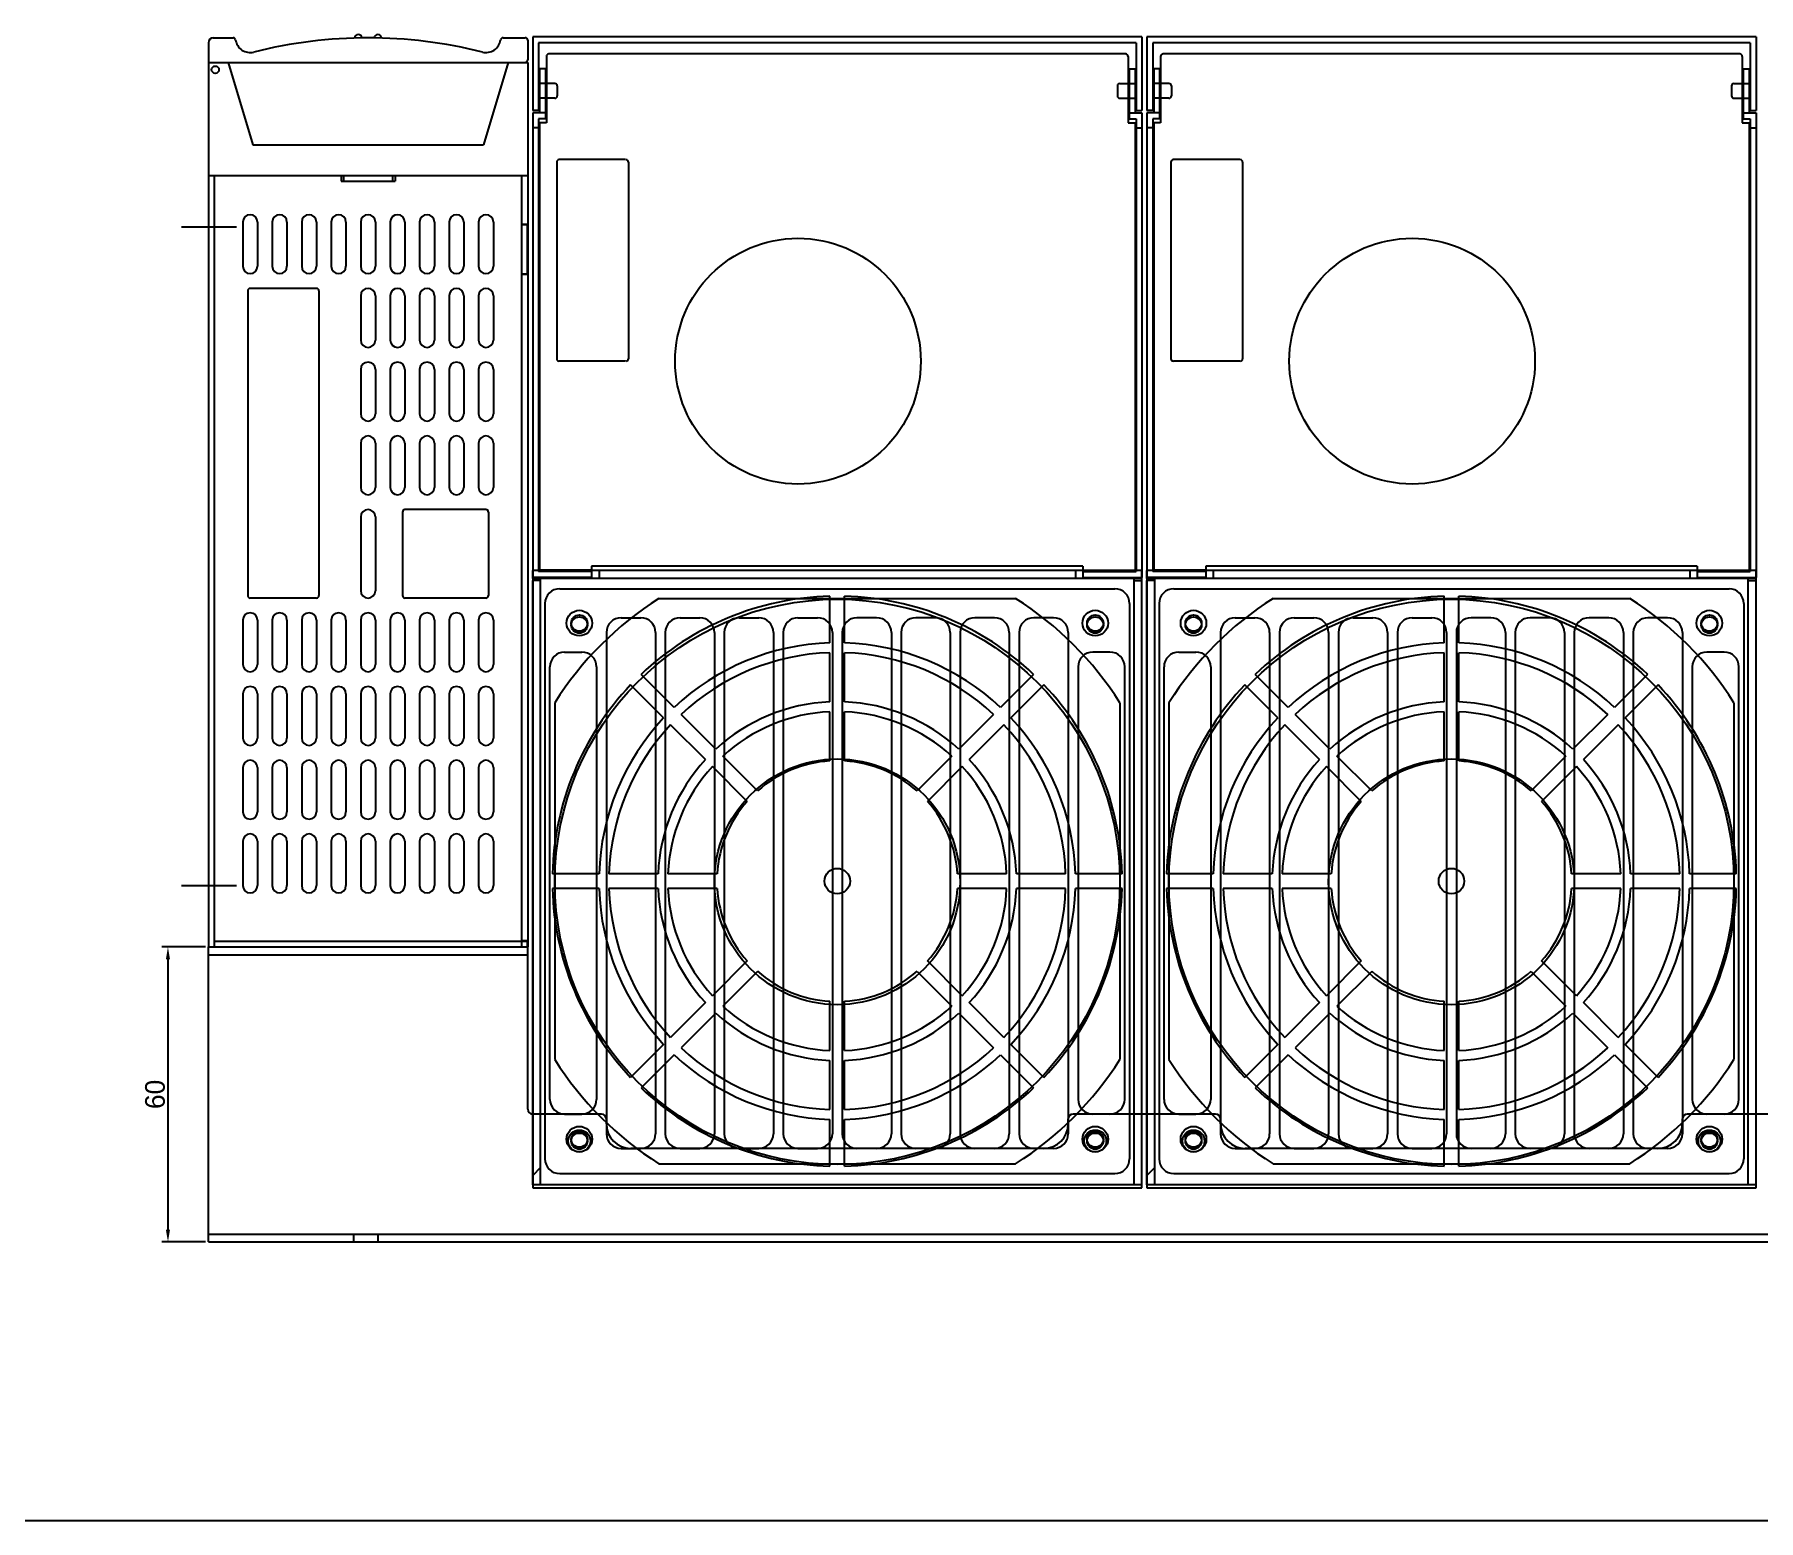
# Model space of a CAD drawing. Header units: millimetres. Extents: x 14468 to 16655, y -2998 to -1717.
# Drawn here: x 15514.1 to 15865, y -2998.2 to -2695.9 of the extents above; entities that cross this region are included whole.
import ezdxf

# ---------------------------------------------------------------- set-up
doc = ezdxf.new("R2010")
doc.units = ezdxf.units.MM
for name, color, linetype in [('CASE', 7, 'Continuous'), ('CASE BRACKET', 7, 'Continuous'), ('CASE COVER', 7, 'Continuous'), ('FAN', 7, 'Continuous'), ('PCB BASE', 7, 'Continuous'), ('PCB COVER', 7, 'Continuous'), ('방열판', 7, 'Continuous')]:
    doc.layers.add(name, color=color, linetype=linetype)
doc.dimstyles.get("Standard").update_dxf_attribs({"dimtxt": 4, "dimasz": 2, "dimexe": 0.4, "dimexo": 0.9, "dimgap": 0.9, "dimtad": 1, "dimdsep": 46, "dimtxsty": 'Standard', "dimcen": 0.09, "dimclrd": 6, "dimclre": 6, "dimclrt": 4, "dimadec": 0, "dimazin": 2, "dimtfac": 1, "dimtofl": 0, "dimtmove": 0, "dimatfit": 3, "dimfxl": 1, "dimtolj": 1, "dimtzin": 0, "dimarcsym": 0})

# ---------------------------------------------------------------- blocks, each defined once
blk = doc.blocks.new('*D884')
at = {"color": 6, "lineweight": -2, "transparency": 16777216}
for p, q in [((15548.85, -2881.55), (15539.99, -2881.55)), ((15541.24, -2884.05), (15541.24, -2939.05)), ((15548.85, -2941.55), (15539.99, -2941.55))]:
    blk.add_line(p, q, dxfattribs=at)
at = {"color": 6, "transparency": 16777216}
for points in [[(15540.82, -2884.05), (15541.66, -2884.05), (15541.24, -2881.55)], [(15540.82, -2939.05), (15541.66, -2939.05), (15541.24, -2941.55)]]:
    blk.add_solid(points, dxfattribs=at)
at = {"layer": 'Defpoints', "color": 0, "transparency": 16777216}
for p in [(15549.47, -2881.55), (15541.24, -2941.55), (15549.47, -2941.55)]:
    blk.add_point(p, dxfattribs=at)
at = {"color": 1, "transparency": 16777216, "insert": (15538.62, -2911.55), "char_height": 4, "attachment_point": 5, "rotation": 90}
blk.add_mtext('60', dxfattribs=at)

msp = doc.modelspace()

# ---------------------------------------------------------------- linework, layer by layer
msp.add_line((14467.967, -2998.249), (16655.074, -2998.249))
at = {"layer": 'CASE'}
for p, q in [((15618.273, -2700.354), (15618.273, -2713.854)), ((15736.173, -2699.854), (15618.773, -2699.854)), ((15736.673, -2700.354), (15736.673, -2713.854)), ((15743.273, -2700.354), (15743.273, -2713.854)), ((15861.173, -2699.854), (15743.773, -2699.854)), ((15861.673, -2700.354), (15861.673, -2713.854)), ((15618.073, -2702.854), (15616.873, -2702.854)), ((15616.873, -2702.854), (15616.873, -2711.854)), ((15618.073, -2702.854), (15618.073, -2713.054)), ((15736.873, -2702.854), (15738.073, -2702.854)), ((15736.873, -2702.854), (15736.873, -2713.054)), ((15738.073, -2702.854), (15738.073, -2711.854)), ((15743.073, -2702.854), (15741.873, -2702.854)), ((15741.873, -2702.854), (15741.873, -2711.854)), ((15743.073, -2702.854), (15743.073, -2713.054)), ((15861.873, -2702.854), (15863.073, -2702.854)), ((15861.873, -2702.854), (15861.873, -2713.054)), ((15863.073, -2702.854), (15863.073, -2711.854)), ((15615.473, -2711.854), (15615.473, -2806.354)), ((15616.873, -2711.854), (15615.473, -2711.854)), ((15618.073, -2711.854), (15616.873, -2711.854)), ((15736.873, -2711.854), (15738.073, -2711.854)), ((15738.073, -2711.854), (15739.473, -2711.854)), ((15739.473, -2711.854), (15739.473, -2806.354)), ((15740.473, -2711.854), (15740.473, -2806.354)), ((15741.873, -2711.854), (15740.473, -2711.854)), ((15743.073, -2711.854), (15741.873, -2711.854)), ((15861.873, -2711.854), (15863.073, -2711.854)), ((15863.073, -2711.854), (15864.473, -2711.854)), ((15864.473, -2711.854), (15864.473, -2806.354)), ((15616.673, -2714.854), (15615.473, -2714.854)), ((15616.673, -2713.054), (15616.673, -2805.154)), ((15618.073, -2713.054), (15616.673, -2713.054)), ((15616.873, -2713.854), (15616.873, -2804.854)), ((15618.273, -2713.854), (15616.873, -2713.854)), ((15736.673, -2713.854), (15738.073, -2713.854)), ((15736.873, -2713.054), (15738.273, -2713.054)), ((15738.073, -2713.854), (15738.073, -2804.854)), ((15738.273, -2713.054), (15738.273, -2805.154)), ((15738.273, -2714.854), (15739.473, -2714.854)), ((15741.673, -2714.854), (15740.473, -2714.854)), ((15741.673, -2713.054), (15741.673, -2805.154)), ((15743.073, -2713.054), (15741.673, -2713.054)), ((15741.873, -2713.854), (15741.873, -2804.854)), ((15743.273, -2713.854), (15741.873, -2713.854)), ((15861.673, -2713.854), (15863.073, -2713.854)), ((15861.873, -2713.054), (15863.273, -2713.054)), ((15863.073, -2713.854), (15863.073, -2804.854)), ((15863.273, -2713.054), (15863.273, -2805.154)), ((15863.273, -2714.854), (15864.473, -2714.854)), ((15620.373, -2721.857), (15620.373, -2761.857)), ((15634.373, -2721.357), (15620.873, -2721.357)), ((15634.973, -2721.857), (15634.973, -2761.857)), ((15745.373, -2721.857), (15745.373, -2761.857)), ((15759.373, -2721.357), (15745.873, -2721.357)), ((15759.973, -2721.857), (15759.973, -2761.857)), ((15549.473, -2724.554), (15549.473, -2881.554)), ((15549.473, -2724.554), (15576.473, -2724.554)), ((15549.473, -2724.554), (15576.473, -2724.554)), ((15550.673, -2724.554), (15550.673, -2881.554)), ((15576.473, -2724.554), (15576.473, -2725.754)), ((15576.473, -2725.754), (15587.473, -2725.754)), ((15576.973, -2724.554), (15586.973, -2724.554)), ((15576.973, -2724.554), (15576.973, -2725.754)), ((15586.973, -2724.554), (15586.973, -2725.754)), ((15587.473, -2724.554), (15614.473, -2724.554)), ((15587.473, -2724.554), (15587.473, -2725.754)), ((15587.473, -2724.554), (15614.473, -2724.554)), ((15613.173, -2724.554), (15613.173, -2734.554)), ((15613.273, -2734.554), (15613.273, -2724.554)), ((15614.473, -2724.554), (15614.473, -2881.554)), ((15543.967, -2735.054), (15555.219, -2735.054)), ((15556.469, -2734.052), (15556.469, -2743.052)), ((15559.469, -2734.052), (15559.469, -2743.052)), ((15562.469, -2734.052), (15562.469, -2743.052)), ((15565.469, -2734.052), (15565.469, -2743.052)), ((15568.469, -2734.052), (15568.469, -2743.052)), ((15571.469, -2734.052), (15571.469, -2743.052)), ((15574.469, -2734.052), (15574.469, -2743.052)), ((15577.469, -2734.052), (15577.469, -2743.052)), ((15580.469, -2734.052), (15580.469, -2743.052)), ((15583.469, -2734.052), (15583.469, -2743.052)), ((15586.469, -2734.052), (15586.469, -2743.052)), ((15589.469, -2734.052), (15589.469, -2743.052)), ((15592.469, -2734.052), (15592.469, -2743.052)), ((15595.469, -2734.052), (15595.469, -2743.052)), ((15598.469, -2734.052), (15598.469, -2743.052)), ((15601.469, -2734.052), (15601.469, -2743.052)), ((15604.469, -2734.052), (15604.469, -2743.052)), ((15607.469, -2734.052), (15607.469, -2743.052)), ((15613.173, -2734.554), (15614.373, -2734.554)), ((15613.273, -2734.454), (15614.473, -2734.454)), ((15613.273, -2744.554), (15613.273, -2734.554)), ((15614.373, -2734.554), (15614.373, -2744.554)), ((15613.173, -2744.554), (15614.373, -2744.554)), ((15613.173, -2744.554), (15613.173, -2881.554)), ((15613.273, -2881.554), (15613.273, -2744.554)), ((15613.273, -2744.654), (15614.473, -2744.654)), ((15557.473, -2748.054), (15557.473, -2810.054)), ((15571.473, -2747.554), (15557.973, -2747.554)), ((15571.973, -2748.054), (15571.973, -2810.054)), ((15580.469, -2749.052), (15580.469, -2758.052)), ((15583.469, -2749.052), (15583.469, -2758.052)), ((15586.469, -2749.052), (15586.469, -2758.052)), ((15589.469, -2749.052), (15589.469, -2758.052)), ((15592.469, -2749.052), (15592.469, -2758.052)), ((15595.469, -2749.052), (15595.469, -2758.052)), ((15598.469, -2749.052), (15598.469, -2758.052)), ((15601.469, -2749.052), (15601.469, -2758.052)), ((15604.469, -2749.052), (15604.469, -2758.052)), ((15607.469, -2749.052), (15607.469, -2758.052)), ((15580.469, -2764.052), (15580.469, -2773.052)), ((15583.469, -2764.052), (15583.469, -2773.052)), ((15586.469, -2764.052), (15586.469, -2773.052)), ((15589.469, -2764.052), (15589.469, -2773.052)), ((15592.469, -2764.052), (15592.469, -2773.052)), ((15595.469, -2764.052), (15595.469, -2773.052)), ((15598.469, -2764.052), (15598.469, -2773.052)), ((15601.469, -2764.052), (15601.469, -2773.052)), ((15604.469, -2764.052), (15604.469, -2773.052)), ((15607.469, -2764.052), (15607.469, -2773.052)), ((15634.373, -2762.357), (15620.873, -2762.357)), ((15759.373, -2762.357), (15745.873, -2762.357)), ((15580.469, -2779.052), (15580.469, -2788.052)), ((15583.469, -2779.052), (15583.469, -2788.052)), ((15586.469, -2779.052), (15586.469, -2788.052)), ((15589.469, -2779.052), (15589.469, -2788.052)), ((15592.469, -2779.052), (15592.469, -2788.052)), ((15595.469, -2779.052), (15595.469, -2788.052)), ((15598.469, -2779.052), (15598.469, -2788.052)), ((15601.469, -2779.052), (15601.469, -2788.052)), ((15604.469, -2779.052), (15604.469, -2788.052)), ((15607.469, -2779.052), (15607.469, -2788.052)), ((15588.973, -2793.054), (15588.973, -2810.054)), ((15605.973, -2792.554), (15589.473, -2792.554)), ((15606.473, -2793.054), (15606.473, -2810.054)), ((15580.469, -2794.052), (15580.469, -2809.054)), ((15583.469, -2794.052), (15583.469, -2809.054)), ((15627.473, -2806.354), (15615.473, -2806.354)), ((15627.473, -2805.154), (15616.673, -2805.154)), ((15627.473, -2804.854), (15616.873, -2804.854)), ((15727.473, -2804.054), (15627.473, -2804.054)), ((15627.473, -2804.054), (15627.473, -2804.854)), ((15627.473, -2805.154), (15627.473, -2806.354)), ((15727.473, -2804.054), (15727.473, -2804.854)), ((15727.473, -2804.854), (15738.073, -2804.854)), ((15727.473, -2805.154), (15738.273, -2805.154)), ((15727.473, -2805.154), (15727.473, -2806.354)), ((15727.473, -2806.354), (15739.473, -2806.354)), ((15752.473, -2806.354), (15740.473, -2806.354)), ((15752.473, -2805.154), (15741.673, -2805.154)), ((15752.473, -2804.854), (15741.873, -2804.854)), ((15852.473, -2804.054), (15752.473, -2804.054)), ((15752.473, -2804.054), (15752.473, -2804.854)), ((15752.473, -2805.154), (15752.473, -2806.354)), ((15852.473, -2804.054), (15852.473, -2804.854)), ((15852.473, -2804.854), (15863.073, -2804.854)), ((15852.473, -2805.154), (15863.273, -2805.154)), ((15852.473, -2805.154), (15852.473, -2806.354)), ((15852.473, -2806.354), (15864.473, -2806.354)), ((15571.473, -2810.554), (15557.973, -2810.554)), ((15605.973, -2810.554), (15589.473, -2810.554)), ((15556.469, -2815.052), (15556.469, -2824.052)), ((15559.469, -2815.052), (15559.469, -2824.052)), ((15562.469, -2815.052), (15562.469, -2824.052)), ((15565.469, -2815.052), (15565.469, -2824.052)), ((15568.469, -2815.052), (15568.469, -2824.052)), ((15571.469, -2815.052), (15571.469, -2824.052)), ((15574.469, -2815.052), (15574.469, -2824.052)), ((15577.469, -2815.052), (15577.469, -2824.052)), ((15580.469, -2815.052), (15580.469, -2824.052)), ((15583.469, -2815.052), (15583.469, -2824.052)), ((15586.469, -2815.052), (15586.469, -2824.052)), ((15589.469, -2815.052), (15589.469, -2824.052)), ((15592.469, -2815.052), (15592.469, -2824.052)), ((15595.469, -2815.052), (15595.469, -2824.052)), ((15598.469, -2815.052), (15598.469, -2824.052)), ((15601.469, -2815.052), (15601.469, -2824.052)), ((15604.469, -2815.052), (15604.469, -2824.052)), ((15607.469, -2815.052), (15607.469, -2824.052)), ((15556.469, -2830.052), (15556.469, -2839.052)), ((15559.469, -2830.052), (15559.469, -2839.052)), ((15562.469, -2830.052), (15562.469, -2839.052)), ((15565.469, -2830.052), (15565.469, -2839.052)), ((15568.469, -2830.052), (15568.469, -2839.052)), ((15571.469, -2830.052), (15571.469, -2839.052)), ((15574.469, -2830.052), (15574.469, -2839.052)), ((15577.469, -2830.052), (15577.469, -2839.052)), ((15580.469, -2830.052), (15580.469, -2839.052)), ((15583.469, -2830.052), (15583.469, -2839.052)), ((15586.469, -2830.052), (15586.469, -2839.052)), ((15589.469, -2830.052), (15589.469, -2839.052)), ((15592.469, -2830.052), (15592.469, -2839.052)), ((15595.469, -2830.052), (15595.469, -2839.052)), ((15598.469, -2830.052), (15598.469, -2839.052)), ((15601.469, -2830.052), (15601.469, -2839.052)), ((15604.469, -2830.052), (15604.469, -2839.052)), ((15607.469, -2830.052), (15607.469, -2839.052)), ((15556.469, -2845.052), (15556.469, -2854.052)), ((15559.469, -2845.052), (15559.469, -2854.052)), ((15562.469, -2845.052), (15562.469, -2854.052)), ((15565.469, -2845.052), (15565.469, -2854.052)), ((15568.469, -2845.052), (15568.469, -2854.052)), ((15571.469, -2845.052), (15571.469, -2854.052)), ((15574.469, -2845.052), (15574.469, -2854.052)), ((15577.469, -2845.052), (15577.469, -2854.052)), ((15580.469, -2845.052), (15580.469, -2854.052)), ((15583.469, -2845.052), (15583.469, -2854.052)), ((15586.469, -2845.052), (15586.469, -2854.052)), ((15589.469, -2845.052), (15589.469, -2854.052)), ((15592.469, -2845.052), (15592.469, -2854.052)), ((15595.469, -2845.052), (15595.469, -2854.052)), ((15598.469, -2845.052), (15598.469, -2854.052)), ((15601.469, -2845.052), (15601.469, -2854.052)), ((15604.469, -2845.052), (15604.469, -2854.052)), ((15607.469, -2845.052), (15607.469, -2854.052)), ((15556.469, -2860.052), (15556.469, -2869.052)), ((15559.469, -2860.052), (15559.469, -2869.052)), ((15562.469, -2860.052), (15562.469, -2869.052)), ((15565.469, -2860.052), (15565.469, -2869.052)), ((15568.469, -2860.052), (15568.469, -2869.052)), ((15571.469, -2860.052), (15571.469, -2869.052)), ((15574.469, -2860.052), (15574.469, -2869.052)), ((15577.469, -2860.052), (15577.469, -2869.052)), ((15580.469, -2860.052), (15580.469, -2869.052)), ((15583.469, -2860.052), (15583.469, -2869.052)), ((15586.469, -2860.052), (15586.469, -2869.052)), ((15589.469, -2860.052), (15589.469, -2869.052)), ((15592.469, -2860.052), (15592.469, -2869.052)), ((15595.469, -2860.052), (15595.469, -2869.052)), ((15598.469, -2860.052), (15598.469, -2869.052)), ((15601.469, -2860.052), (15601.469, -2869.052)), ((15604.469, -2860.052), (15604.469, -2869.052)), ((15607.469, -2860.052), (15607.469, -2869.052)), ((15543.967, -2869.054), (15555.219, -2869.054)), ((15550.673, -2880.354), (15614.373, -2880.354)), ((15613.273, -2880.254), (15614.473, -2880.254)), ((15614.373, -2880.354), (15614.373, -2881.554)), ((15549.473, -2881.554), (15614.473, -2881.554))]:
    msp.add_line(p, q, dxfattribs=at)
at = {"layer": 'CASE', "color": 5}
for p, q in [((15615.473, -2806.554), (15615.473, -2804.954)), ((15739.473, -2804.954), (15615.473, -2804.954)), ((15739.473, -2806.554), (15615.473, -2806.554)), ((15615.473, -2929.954), (15615.473, -2806.954)), ((15617.073, -2806.954), (15615.473, -2806.954)), ((15617.073, -2929.954), (15617.073, -2806.554)), ((15628.973, -2804.954), (15628.973, -2806.554)), ((15725.973, -2804.954), (15725.973, -2806.554)), ((15737.873, -2929.954), (15737.873, -2806.554)), ((15737.873, -2806.954), (15739.473, -2806.954)), ((15739.473, -2806.554), (15739.473, -2804.954)), ((15739.473, -2929.954), (15739.473, -2806.954)), ((15740.473, -2806.554), (15740.473, -2804.954)), ((15864.473, -2804.954), (15740.473, -2804.954)), ((15864.473, -2806.554), (15740.473, -2806.554)), ((15740.473, -2929.954), (15740.473, -2806.954)), ((15742.073, -2806.954), (15740.473, -2806.954)), ((15742.073, -2929.954), (15742.073, -2806.554)), ((15753.973, -2804.954), (15753.973, -2806.554)), ((15850.973, -2804.954), (15850.973, -2806.554)), ((15862.873, -2929.954), (15862.873, -2806.554)), ((15862.873, -2806.954), (15864.473, -2806.954)), ((15864.473, -2806.554), (15864.473, -2804.954)), ((15864.473, -2929.954), (15864.473, -2806.954)), ((15675.973, -2819.679), (15675.973, -2810.175)), ((15678.973, -2819.679), (15678.973, -2810.175)), ((15800.973, -2819.679), (15800.973, -2810.175)), ((15803.973, -2819.679), (15803.973, -2810.175)), ((15675.973, -2831.686), (15675.973, -2821.68)), ((15678.973, -2831.686), (15678.973, -2821.68)), ((15800.973, -2831.686), (15800.973, -2821.68)), ((15803.973, -2831.686), (15803.973, -2821.68)), ((15642.134, -2834.938), (15635.413, -2828.218)), ((15644.255, -2832.816), (15637.535, -2826.096)), ((15717.41, -2826.096), (15710.69, -2832.816)), ((15719.532, -2828.218), (15712.812, -2834.938)), ((15767.134, -2834.938), (15760.413, -2828.218)), ((15769.255, -2832.816), (15762.535, -2826.096)), ((15842.41, -2826.096), (15835.69, -2832.816)), ((15844.532, -2828.218), (15837.812, -2834.938)), ((15652.746, -2841.307), (15645.67, -2834.231)), ((15675.973, -2843.701), (15675.973, -2833.688)), ((15678.973, -2843.701), (15678.973, -2833.688)), ((15709.275, -2834.231), (15702.2, -2841.307)), ((15777.746, -2841.307), (15770.67, -2834.231)), ((15800.973, -2843.701), (15800.973, -2833.688)), ((15803.973, -2843.701), (15803.973, -2833.688)), ((15834.275, -2834.231), (15827.2, -2841.307)), ((15650.624, -2843.428), (15643.549, -2836.353)), ((15711.397, -2836.353), (15704.321, -2843.428)), ((15775.624, -2843.428), (15768.549, -2836.353)), ((15836.397, -2836.353), (15829.321, -2843.428)), ((15659.12, -2851.924), (15652.04, -2844.844)), ((15661.242, -2849.803), (15654.161, -2842.723)), ((15700.784, -2842.723), (15693.704, -2849.803)), ((15702.905, -2844.844), (15695.825, -2851.924)), ((15784.12, -2851.924), (15777.04, -2844.844)), ((15786.242, -2849.803), (15779.161, -2842.723)), ((15825.784, -2842.723), (15818.704, -2849.803)), ((15827.905, -2844.844), (15820.825, -2851.924)), ((15628.996, -2866.655), (15619.492, -2866.655)), ((15641.003, -2866.655), (15630.997, -2866.655)), ((15653.019, -2866.655), (15643.005, -2866.655)), ((15711.94, -2866.655), (15701.927, -2866.655)), ((15723.948, -2866.655), (15713.942, -2866.655)), ((15735.453, -2866.655), (15725.949, -2866.655)), ((15753.996, -2866.655), (15744.492, -2866.655)), ((15766.003, -2866.655), (15755.997, -2866.655)), ((15778.019, -2866.655), (15768.005, -2866.655)), ((15836.94, -2866.655), (15826.927, -2866.655)), ((15848.948, -2866.655), (15838.942, -2866.655)), ((15860.453, -2866.655), (15850.949, -2866.655)), ((15628.996, -2869.655), (15619.492, -2869.655)), ((15641.003, -2869.655), (15630.997, -2869.655)), ((15653.019, -2869.655), (15643.005, -2869.655)), ((15711.94, -2869.655), (15701.927, -2869.655)), ((15723.948, -2869.655), (15713.942, -2869.655)), ((15735.453, -2869.655), (15725.949, -2869.655)), ((15753.996, -2869.655), (15744.492, -2869.655)), ((15766.003, -2869.655), (15755.997, -2869.655)), ((15778.019, -2869.655), (15768.005, -2869.655)), ((15836.94, -2869.655), (15826.927, -2869.655)), ((15848.948, -2869.655), (15838.942, -2869.655)), ((15860.453, -2869.655), (15850.949, -2869.655)), ((15659.12, -2884.386), (15652.04, -2891.467)), ((15661.242, -2886.508), (15654.161, -2893.588)), ((15693.704, -2886.508), (15700.784, -2893.588)), ((15702.905, -2891.467), (15695.825, -2884.386)), ((15784.12, -2884.386), (15777.04, -2891.467)), ((15786.242, -2886.508), (15779.161, -2893.588)), ((15818.704, -2886.508), (15825.784, -2893.588)), ((15827.905, -2891.467), (15820.825, -2884.386)), ((15650.624, -2892.882), (15643.549, -2899.958)), ((15675.973, -2902.623), (15675.973, -2892.609)), ((15678.973, -2902.623), (15678.973, -2892.609)), ((15711.397, -2899.958), (15704.321, -2892.882)), ((15775.624, -2892.882), (15768.549, -2899.958)), ((15800.973, -2902.623), (15800.973, -2892.609)), ((15803.973, -2902.623), (15803.973, -2892.609)), ((15836.397, -2899.958), (15829.321, -2892.882)), ((15652.746, -2895.004), (15645.67, -2902.079)), ((15702.2, -2895.004), (15709.275, -2902.079)), ((15777.746, -2895.004), (15770.67, -2902.079)), ((15827.2, -2895.004), (15834.275, -2902.079)), ((15642.134, -2901.373), (15635.413, -2908.093)), ((15719.532, -2908.093), (15712.812, -2901.373)), ((15767.134, -2901.373), (15760.413, -2908.093)), ((15844.532, -2908.093), (15837.812, -2901.373)), ((15644.255, -2903.494), (15637.535, -2910.215)), ((15675.973, -2914.631), (15675.973, -2904.625)), ((15678.973, -2914.631), (15678.973, -2904.625)), ((15710.69, -2903.494), (15717.41, -2910.215)), ((15769.255, -2903.494), (15762.535, -2910.215)), ((15800.973, -2914.631), (15800.973, -2904.625)), ((15803.973, -2914.631), (15803.973, -2904.625)), ((15835.69, -2903.494), (15842.41, -2910.215)), ((15675.973, -2926.136), (15675.973, -2916.632)), ((15678.973, -2926.136), (15678.973, -2916.632)), ((15800.973, -2926.136), (15800.973, -2916.632)), ((15803.973, -2926.136), (15803.973, -2916.632)), ((15617.073, -2926.434), (15615.473, -2928.034)), ((15742.073, -2926.434), (15740.473, -2928.034)), ((15739.473, -2929.954), (15615.473, -2929.954)), ((15864.473, -2929.954), (15740.473, -2929.954))]:
    msp.add_line(p, q, dxfattribs=at)
at = {"layer": 'CASE'}
for centre in [(15669.473, -2762.354), (15794.473, -2762.354)]:
    msp.add_circle(centre, 25, dxfattribs=at)
at = {"layer": 'CASE', "color": 5}
for centre in [(15624.973, -2815.654), (15729.973, -2815.654), (15749.973, -2815.654), (15854.973, -2815.654), (15677.473, -2868.155), (15802.473, -2868.155), (15624.973, -2920.654), (15729.973, -2920.654), (15749.973, -2920.654), (15854.973, -2920.654)]:
    msp.add_circle(centre, 2.6, dxfattribs=at)
at = {"layer": 'CASE'}
for centre, radius, start, end in [((15618.773, -2700.354), 0.5, 89.99994, 180), ((15736.173, -2700.354), 0.5, 0, 89.99994), ((15743.773, -2700.354), 0.5, 89.99994, 180), ((15861.173, -2700.354), 0.5, 0, 89.99994), ((15620.873, -2721.857), 0.5, 90, 180), ((15634.473, -2721.857), 0.5, 0, 90), ((15745.873, -2721.857), 0.5, 90, 180), ((15759.473, -2721.857), 0.5, 0, 90), ((15557.969, -2734.052), 1.5, 0, 180), ((15563.969, -2734.052), 1.5, 0, 180), ((15569.969, -2734.052), 1.5, 0, 180), ((15575.969, -2734.052), 1.5, 0, 180), ((15581.969, -2734.052), 1.5, 0, 180), ((15587.969, -2734.052), 1.5, 0, 180), ((15593.969, -2734.052), 1.5, 0, 180), ((15599.969, -2734.052), 1.5, 0, 180), ((15605.969, -2734.052), 1.5, 0, 180), ((15557.969, -2743.052), 1.5, 180, 0), ((15563.969, -2743.052), 1.5, 180, 0), ((15569.969, -2743.052), 1.5, 180, 0), ((15575.969, -2743.052), 1.5, 180, 0), ((15581.969, -2743.052), 1.5, 180, 0), ((15587.969, -2743.052), 1.5, 180, 0), ((15593.969, -2743.052), 1.5, 180, 0), ((15599.969, -2743.052), 1.5, 180, 0), ((15605.969, -2743.052), 1.5, 180, 0), ((15557.973, -2748.054), 0.5, 90, 180), ((15571.473, -2748.054), 0.5, 0, 90), ((15581.969, -2749.052), 1.5, 0, 180), ((15587.969, -2749.052), 1.5, 0, 180), ((15593.969, -2749.052), 1.5, 0, 180), ((15599.969, -2749.052), 1.5, 0, 180), ((15605.969, -2749.052), 1.5, 0, 180), ((15581.969, -2758.052), 1.5, 180, 0), ((15587.969, -2758.052), 1.5, 180, 0), ((15593.969, -2758.052), 1.5, 180, 0), ((15599.969, -2758.052), 1.5, 180, 0), ((15605.969, -2758.052), 1.5, 180, 0), ((15581.969, -2764.052), 1.5, 0, 180), ((15587.969, -2764.052), 1.5, 0, 180), ((15593.969, -2764.052), 1.5, 0, 180), ((15599.969, -2764.052), 1.5, 0, 180), ((15605.969, -2764.052), 1.5, 0, 180), ((15620.873, -2761.857), 0.5, 180, 270), ((15634.473, -2761.857), 0.5, 270, 0), ((15745.873, -2761.857), 0.5, 180, 270), ((15759.473, -2761.857), 0.5, 270, 0), ((15581.969, -2773.052), 1.5, 180, 0), ((15587.969, -2773.052), 1.5, 180, 0), ((15593.969, -2773.052), 1.5, 180, 0), ((15599.969, -2773.052), 1.5, 180, 0), ((15605.969, -2773.052), 1.5, 180, 0), ((15581.969, -2779.052), 1.5, 0, 180), ((15587.969, -2779.052), 1.5, 0, 180), ((15593.969, -2779.052), 1.5, 0, 180), ((15599.969, -2779.052), 1.5, 0, 180), ((15605.969, -2779.052), 1.5, 0, 180), ((15581.969, -2788.052), 1.5, 180, 0), ((15587.969, -2788.052), 1.5, 180, 0), ((15593.969, -2788.052), 1.5, 180, 0), ((15599.969, -2788.052), 1.5, 180, 0), ((15605.969, -2788.052), 1.5, 180, 0), ((15581.969, -2794.052), 1.5, 0, 180), ((15589.473, -2793.054), 0.5, 90, 180), ((15605.973, -2793.054), 0.5, 0, 90), ((15557.973, -2810.054), 0.5, 180, 270), ((15571.473, -2810.054), 0.5, 270, 0), ((15581.969, -2809.054), 1.5, 180, 0), ((15589.473, -2810.054), 0.5, 180, 270), ((15605.973, -2810.054), 0.5, 270, 0), ((15557.969, -2815.052), 1.5, 0, 180), ((15563.969, -2815.052), 1.5, 0, 180), ((15569.969, -2815.052), 1.5, 0, 180), ((15575.969, -2815.052), 1.5, 0, 180), ((15581.969, -2815.052), 1.5, 0, 180), ((15587.969, -2815.052), 1.5, 0, 180), ((15593.969, -2815.052), 1.5, 0, 180), ((15599.969, -2815.052), 1.5, 0, 180), ((15605.969, -2815.052), 1.5, 0, 180), ((15557.969, -2824.052), 1.5, 180, 0), ((15563.969, -2824.052), 1.5, 180, 0), ((15569.969, -2824.052), 1.5, 180, 0), ((15575.969, -2824.052), 1.5, 180, 0), ((15581.969, -2824.052), 1.5, 180, 0), ((15587.969, -2824.052), 1.5, 180, 0), ((15593.969, -2824.052), 1.5, 180, 0), ((15599.969, -2824.052), 1.5, 180, 0), ((15605.969, -2824.052), 1.5, 180, 0), ((15557.969, -2830.052), 1.5, 0, 180), ((15563.969, -2830.052), 1.5, 0, 180), ((15569.969, -2830.052), 1.5, 0, 180), ((15575.969, -2830.052), 1.5, 0, 180), ((15581.969, -2830.052), 1.5, 0, 180), ((15587.969, -2830.052), 1.5, 0, 180), ((15593.969, -2830.052), 1.5, 0, 180), ((15599.969, -2830.052), 1.5, 0, 180), ((15605.969, -2830.052), 1.5, 0, 180), ((15557.969, -2839.052), 1.5, 180, 0), ((15563.969, -2839.052), 1.5, 180, 0), ((15569.969, -2839.052), 1.5, 180, 0), ((15575.969, -2839.052), 1.5, 180, 0), ((15581.969, -2839.052), 1.5, 180, 0), ((15587.969, -2839.052), 1.5, 180, 0), ((15593.969, -2839.052), 1.5, 180, 0), ((15599.969, -2839.052), 1.5, 180, 0), ((15605.969, -2839.052), 1.5, 180, 0), ((15557.969, -2845.052), 1.5, 0, 180), ((15563.969, -2845.052), 1.5, 0, 180), ((15569.969, -2845.052), 1.5, 0, 180), ((15575.969, -2845.052), 1.5, 0, 180), ((15581.969, -2845.052), 1.5, 0, 180), ((15587.969, -2845.052), 1.5, 0, 180), ((15593.969, -2845.052), 1.5, 0, 180), ((15599.969, -2845.052), 1.5, 0, 180), ((15605.969, -2845.052), 1.5, 0, 180), ((15557.969, -2854.052), 1.5, 180, 0), ((15563.969, -2854.052), 1.5, 180, 0), ((15569.969, -2854.052), 1.5, 180, 0), ((15575.969, -2854.052), 1.5, 180, 0), ((15581.969, -2854.052), 1.5, 180, 0), ((15587.969, -2854.052), 1.5, 180, 0), ((15593.969, -2854.052), 1.5, 180, 0), ((15599.969, -2854.052), 1.5, 180, 0), ((15605.969, -2854.052), 1.5, 180, 0), ((15557.969, -2860.052), 1.5, 0, 180), ((15563.969, -2860.052), 1.5, 0, 180), ((15569.969, -2860.052), 1.5, 0, 180), ((15575.969, -2860.052), 1.5, 0, 180), ((15581.969, -2860.052), 1.5, 0, 180), ((15587.969, -2860.052), 1.5, 0, 180), ((15593.969, -2860.052), 1.5, 0, 180), ((15599.969, -2860.052), 1.5, 0, 180), ((15605.969, -2860.052), 1.5, 0, 180), ((15557.969, -2869.052), 1.5, 180, 0), ((15563.969, -2869.052), 1.5, 180, 0), ((15569.969, -2869.052), 1.5, 180, 0), ((15575.969, -2869.052), 1.5, 180, 0), ((15581.969, -2869.052), 1.5, 180, 0), ((15587.969, -2869.052), 1.5, 180, 0), ((15593.969, -2869.052), 1.5, 180, 0), ((15599.969, -2869.052), 1.5, 180, 0), ((15605.969, -2869.052), 1.5, 180, 0)]:
    msp.add_arc(centre, radius, start, end, dxfattribs=at)
at = {"layer": 'CASE', "color": 5}
for centre, radius, start, end in [((15677.473, -2868.155), 58, 91.48195, 133.51805), ((15677.473, -2868.155), 58, 46.48195, 88.51805), ((15802.473, -2868.155), 58, 91.48195, 133.51805), ((15802.473, -2868.155), 58, 46.48195, 88.51805), ((15677.473, -2868.155), 48.5, 91.77232, 133.22768), ((15677.473, -2868.155), 48.5, 46.77232, 88.22768), ((15802.473, -2868.155), 48.5, 91.77232, 133.22768), ((15802.473, -2868.155), 48.5, 46.77232, 88.22768), ((15677.473, -2868.155), 46.5, 91.84857, 133.15143), ((15677.473, -2868.155), 46.5, 46.84857, 88.15143), ((15802.473, -2868.155), 46.5, 91.84857, 133.15143), ((15802.473, -2868.155), 46.5, 46.84857, 88.15143), ((15677.473, -2868.155), 58, 136.48195, 178.51805), ((15677.473, -2868.155), 58, 1.48195, 43.51805), ((15802.473, -2868.155), 58, 136.48195, 178.51805), ((15802.473, -2868.155), 58, 1.48195, 43.51805), ((15677.473, -2868.155), 36.5, 92.35528, 132.64472), ((15677.473, -2868.155), 36.5, 47.35528, 87.64472), ((15802.473, -2868.155), 36.5, 92.35528, 132.64472), ((15802.473, -2868.155), 36.5, 47.35528, 87.64472), ((15677.473, -2868.155), 48.5, 136.77232, 178.22768), ((15677.473, -2868.155), 34.5, 92.49191, 132.50809), ((15677.473, -2868.155), 34.5, 47.49191, 87.50809), ((15677.473, -2868.155), 48.5, 1.77232, 43.22768), ((15802.473, -2868.155), 48.5, 136.77232, 178.22768), ((15802.473, -2868.155), 34.5, 92.49191, 132.50809), ((15802.473, -2868.155), 34.5, 47.49191, 87.50809), ((15802.473, -2868.155), 48.5, 1.77232, 43.22768), ((15677.473, -2868.155), 46.5, 136.84857, 178.15143), ((15677.473, -2868.155), 46.5, 1.84857, 43.15143), ((15802.473, -2868.155), 46.5, 136.84857, 178.15143), ((15802.473, -2868.155), 46.5, 1.84857, 43.15143), ((15677.473, -2868.155), 36.5, 137.35528, 177.64472), ((15677.473, -2868.155), 34.5, 137.49191, 177.50809), ((15677.473, -2868.155), 24.5, 93.5101, 131.4899), ((15677.473, -2868.155), 24.5, 48.5101, 86.4899), ((15677.473, -2868.155), 34.5, 2.49191, 42.50809), ((15677.473, -2868.155), 36.5, 2.35528, 42.64472), ((15802.473, -2868.155), 36.5, 137.35528, 177.64472), ((15802.473, -2868.155), 34.5, 137.49191, 177.50809), ((15802.473, -2868.155), 24.5, 93.5101, 131.4899), ((15802.473, -2868.155), 24.5, 48.5101, 86.4899), ((15802.473, -2868.155), 34.5, 2.49191, 42.50809), ((15802.473, -2868.155), 36.5, 2.35528, 42.64472), ((15677.473, -2868.155), 24.5, 138.5101, 176.4899), ((15677.473, -2868.155), 24.5, 3.5101, 41.4899), ((15802.473, -2868.155), 24.5, 138.5101, 176.4899), ((15802.473, -2868.155), 24.5, 3.5101, 41.4899), ((15677.473, -2868.155), 58, 181.48195, 223.51805), ((15677.473, -2868.155), 48.5, 181.77232, 223.22768), ((15677.473, -2868.155), 46.5, 181.84857, 223.15143), ((15677.473, -2868.155), 36.5, 182.35528, 222.64472), ((15677.473, -2868.155), 34.5, 182.49191, 222.50809), ((15677.473, -2868.155), 24.5, 183.5101, 221.4899), ((15677.473, -2868.155), 24.5, 318.5101, 356.4899), ((15677.473, -2868.155), 34.5, 317.49191, 357.50809), ((15677.473, -2868.155), 36.5, 317.35528, 357.64472), ((15677.473, -2868.155), 46.5, 316.84857, 358.15143), ((15677.473, -2868.155), 48.5, 316.77232, 358.22768), ((15677.473, -2868.155), 58, 316.48195, 358.51805), ((15802.473, -2868.155), 58, 181.48195, 223.51805), ((15802.473, -2868.155), 48.5, 181.77232, 223.22768), ((15802.473, -2868.155), 46.5, 181.84857, 223.15143), ((15802.473, -2868.155), 36.5, 182.35528, 222.64472), ((15802.473, -2868.155), 34.5, 182.49191, 222.50809), ((15802.473, -2868.155), 24.5, 183.5101, 221.4899), ((15802.473, -2868.155), 24.5, 318.5101, 356.4899), ((15802.473, -2868.155), 34.5, 317.49191, 357.50809), ((15802.473, -2868.155), 36.5, 317.35528, 357.64472), ((15802.473, -2868.155), 46.5, 316.84857, 358.15143), ((15802.473, -2868.155), 48.5, 316.77232, 358.22768), ((15802.473, -2868.155), 58, 316.48195, 358.51805), ((15677.473, -2868.155), 24.5, 228.5101, 266.4899), ((15677.473, -2868.155), 24.5, 273.5101, 311.4899), ((15802.473, -2868.155), 24.5, 228.5101, 266.4899), ((15802.473, -2868.155), 24.5, 273.5101, 311.4899), ((15677.473, -2868.155), 34.5, 227.49191, 267.50809), ((15677.473, -2868.155), 34.5, 272.49191, 312.50809), ((15802.473, -2868.155), 34.5, 227.49191, 267.50809), ((15802.473, -2868.155), 34.5, 272.49191, 312.50809), ((15677.473, -2868.155), 36.5, 227.35528, 267.64472), ((15677.473, -2868.155), 36.5, 272.35528, 312.64472), ((15802.473, -2868.155), 36.5, 227.35528, 267.64472), ((15802.473, -2868.155), 36.5, 272.35528, 312.64472), ((15677.473, -2868.155), 48.5, 226.77232, 268.22768), ((15677.473, -2868.155), 46.5, 226.84857, 268.15143), ((15677.473, -2868.155), 46.5, 271.84857, 313.15143), ((15677.473, -2868.155), 48.5, 271.77232, 313.22768), ((15802.473, -2868.155), 48.5, 226.77232, 268.22768), ((15802.473, -2868.155), 46.5, 226.84857, 268.15143), ((15802.473, -2868.155), 46.5, 271.84857, 313.15143), ((15802.473, -2868.155), 48.5, 271.77232, 313.22768), ((15677.473, -2868.155), 58, 226.48195, 268.51805), ((15677.473, -2868.155), 58, 271.48195, 313.51805), ((15802.473, -2868.155), 58, 226.48195, 268.51805), ((15802.473, -2868.155), 58, 271.48195, 313.51805)]:
    msp.add_arc(centre, radius, start, end, dxfattribs=at)
at = {"layer": 'CASE BRACKET', "color": 2}
for p, q in [((15549.473, -2881.554), (15614.473, -2881.554)), ((15549.473, -2941.554), (15549.473, -2881.554)), ((15549.473, -2883.154), (15614.473, -2883.154)), ((15614.473, -2914.553), (15614.473, -2881.554)), ((15629.473, -2915.553), (15615.473, -2915.553)), ((15754.473, -2915.553), (15725.473, -2915.553)), ((15879.473, -2915.553), (15850.473, -2915.553)), ((15630.473, -2917.553), (15630.473, -2916.553)), ((15724.473, -2917.553), (15724.473, -2916.553)), ((15755.473, -2917.553), (15755.473, -2916.553)), ((15849.473, -2917.553), (15849.473, -2916.553)), ((15719.473, -2922.553), (15635.473, -2922.553)), ((15844.473, -2922.553), (15760.473, -2922.553)), ((15549.473, -2939.954), (15989.473, -2939.954)), ((15578.973, -2939.954), (15578.973, -2941.554)), ((15583.973, -2939.954), (15583.973, -2941.554)), ((15549.473, -2941.554), (15989.473, -2941.554))]:
    msp.add_line(p, q, dxfattribs=at)
for centre in [(15624.973, -2921.054), (15729.973, -2921.054), (15749.973, -2921.054), (15854.973, -2921.054)]:
    msp.add_circle(centre, 2.25, dxfattribs=at)
for centre, radius, start, end in [((15615.473, -2914.553), 1, 180, 270), ((15629.473, -2916.553), 1, 0, 90), ((15725.473, -2916.553), 1, 90, 180), ((15754.473, -2916.553), 1, 0, 90), ((15850.473, -2916.553), 1, 90, 180), ((15635.473, -2917.553), 5, 180, 270), ((15719.473, -2917.553), 5, 270, 0), ((15760.473, -2917.553), 5, 180, 270), ((15844.473, -2917.553), 5, 270, 0)]:
    msp.add_arc(centre, radius, start, end, dxfattribs=at)
at = {"layer": 'CASE COVER'}
for p, q in [((15739.473, -2696.354), (15615.473, -2696.354)), ((15615.473, -2696.354), (15615.473, -2711.354)), ((15738.273, -2697.554), (15616.673, -2697.554)), ((15616.673, -2697.554), (15616.673, -2711.354)), ((15738.273, -2697.554), (15738.273, -2711.354)), ((15739.473, -2696.354), (15739.473, -2711.354)), ((15864.473, -2696.354), (15740.473, -2696.354)), ((15740.473, -2696.354), (15740.473, -2711.354)), ((15863.273, -2697.554), (15741.673, -2697.554)), ((15741.673, -2697.554), (15741.673, -2711.354)), ((15863.273, -2697.554), (15863.273, -2711.354)), ((15864.473, -2696.354), (15864.473, -2711.354)), ((15619.973, -2705.854), (15616.673, -2705.854)), ((15619.973, -2708.854), (15616.673, -2708.854)), ((15620.473, -2706.354), (15620.473, -2708.354)), ((15734.473, -2706.354), (15734.473, -2708.354)), ((15734.973, -2705.854), (15738.273, -2705.854)), ((15734.973, -2708.854), (15738.273, -2708.854)), ((15744.973, -2705.854), (15741.673, -2705.854)), ((15744.973, -2708.854), (15741.673, -2708.854)), ((15745.473, -2706.354), (15745.473, -2708.354)), ((15859.473, -2706.354), (15859.473, -2708.354)), ((15859.973, -2705.854), (15863.273, -2705.854)), ((15859.973, -2708.854), (15863.273, -2708.854)), ((15616.673, -2711.354), (15615.473, -2711.354)), ((15738.273, -2711.354), (15739.473, -2711.354)), ((15741.673, -2711.354), (15740.473, -2711.354)), ((15863.273, -2711.354), (15864.473, -2711.354))]:
    msp.add_line(p, q, dxfattribs=at)
for centre, start, end in [((15619.973, -2706.354), 0, 90), ((15619.973, -2708.354), 270, 360), ((15734.973, -2706.354), 90, 180), ((15734.973, -2708.354), 180, 270), ((15744.973, -2706.354), 0, 90), ((15744.973, -2708.354), 270, 360), ((15859.973, -2706.354), 90, 180), ((15859.973, -2708.354), 180, 270)]:
    msp.add_arc(centre, 0.5, start, end, dxfattribs=at)
at = {"layer": 'FAN', "color": 5}
for p, q in [((15620.973, -2808.654), (15733.973, -2808.654)), ((15641.172, -2810.654), (15713.773, -2810.654)), ((15745.973, -2808.654), (15858.973, -2808.654)), ((15766.172, -2810.654), (15838.773, -2810.654)), ((15617.973, -2811.654), (15617.973, -2924.654)), ((15736.973, -2811.654), (15736.973, -2924.654)), ((15742.973, -2811.654), (15742.973, -2924.654)), ((15861.973, -2811.654), (15861.973, -2924.654)), ((15619.973, -2831.854), (15619.973, -2904.455)), ((15734.973, -2831.854), (15734.973, -2904.455)), ((15744.973, -2831.854), (15744.973, -2904.455)), ((15859.973, -2831.854), (15859.973, -2904.455)), ((15641.172, -2925.654), (15713.773, -2925.654)), ((15766.172, -2925.654), (15838.773, -2925.654)), ((15620.973, -2927.654), (15733.973, -2927.654)), ((15745.973, -2927.654), (15858.973, -2927.654))]:
    msp.add_line(p, q, dxfattribs=at)
at = {"layer": 'FAN', "color": 5, "ltscale": 10}
for centre, radius in [((15677.473, -2868.304), 57.5), ((15802.473, -2868.304), 57.5), ((15677.473, -2868.304), 25), ((15802.473, -2868.304), 25)]:
    msp.add_circle(centre, radius, dxfattribs=at)
at = {"layer": 'FAN', "color": 5}
for centre in [(15624.973, -2815.654), (15729.973, -2815.654), (15749.973, -2815.654), (15854.973, -2815.654), (15624.973, -2920.654), (15729.973, -2920.654), (15749.973, -2920.654), (15854.973, -2920.654)]:
    msp.add_circle(centre, 1.65, dxfattribs=at)
for centre, radius, start, end in [((15620.973, -2811.654), 3, 90, 180), ((15677.473, -2868.154), 68, 122.26498, 147.73502), ((15677.473, -2868.154), 68, 32.26498, 57.73502), ((15733.973, -2811.654), 3, 0, 90), ((15745.973, -2811.654), 3, 90, 180), ((15802.473, -2868.154), 68, 122.26498, 147.73502), ((15802.473, -2868.154), 68, 32.26498, 57.73502), ((15858.973, -2811.654), 3, 0, 90), ((15677.473, -2868.154), 68, 212.26498, 237.73502), ((15677.473, -2868.154), 68, 302.26498, 327.73502), ((15802.473, -2868.154), 68, 212.26498, 237.73502), ((15802.473, -2868.154), 68, 302.26498, 327.73502), ((15620.973, -2924.654), 3, 180, 270), ((15733.973, -2924.654), 3, 270, 0), ((15745.973, -2924.654), 3, 180, 270), ((15858.973, -2924.654), 3, 270, 0)]:
    msp.add_arc(centre, radius, start, end, dxfattribs=at)
at = {"layer": 'PCB BASE'}
for p, q in [((15549.473, -2701.554), (15549.473, -2724.554)), ((15549.473, -2701.554), (15614.473, -2701.554)), ((15553.473, -2701.554), (15558.513, -2718.354)), ((15610.473, -2701.554), (15605.433, -2718.354)), ((15614.473, -2701.554), (15614.473, -2724.554)), ((15558.513, -2718.354), (15605.433, -2718.354)), ((15549.473, -2724.554), (15614.473, -2724.554))]:
    msp.add_line(p, q, dxfattribs=at)
msp.add_circle((15550.873, -2703.054), 0.75, dxfattribs=at)
at = {"layer": 'PCB COVER'}
for p, q in [((15549.473, -2697.554), (15549.473, -2703.296)), ((15550.473, -2696.554), (15554.508, -2696.554)), ((15609.437, -2696.554), (15613.973, -2696.554)), ((15614.473, -2697.054), (15614.473, -2701.054)), ((15552.273, -2701.554), (15613.973, -2701.554))]:
    msp.add_line(p, q, dxfattribs=at)
msp.add_circle((15550.873, -2703.054), 0.75, dxfattribs=at)
for centre, radius, start, end in [((15550.473, -2697.554), 1, 90, 180), ((15554.508, -2697.054), 0.5, 8.21321, 90), ((15557.973, -2696.554), 3, 188.21321, 284.1758), ((15581.973, -2791.57), 95, 75.8242, 104.1758), ((15579.974, -2696.638), 0.75, 4.51946, 177.89266), ((15583.971, -2696.638), 0.75, 2.10734, 175.48054), ((15605.973, -2696.554), 3, 255.8242, 351.78679), ((15609.437, -2697.054), 0.5, 90, 171.78679), ((15613.973, -2697.054), 0.5, 0, 90), ((15613.973, -2701.054), 0.5, 270, 0)]:
    msp.add_arc(centre, radius, start, end, dxfattribs=at)
at = {"layer": '방열판', "ltscale": 10}
for p, q in [((15615.473, -2806.554), (15615.473, -2930.554)), ((15739.473, -2806.554), (15615.473, -2806.554)), ((15739.473, -2930.554), (15739.473, -2806.554)), ((15740.473, -2806.554), (15740.473, -2930.554)), ((15864.473, -2806.554), (15740.473, -2806.554)), ((15864.473, -2930.554), (15864.473, -2806.554)), ((15630.473, -2817.554), (15630.473, -2919.554)), ((15633.473, -2814.554), (15637.473, -2814.554)), ((15640.473, -2817.554), (15640.473, -2919.554)), ((15642.473, -2817.554), (15642.473, -2919.554)), ((15645.473, -2814.554), (15649.473, -2814.554)), ((15652.473, -2817.554), (15652.473, -2919.554)), ((15654.473, -2817.554), (15654.473, -2919.554)), ((15657.473, -2814.554), (15661.473, -2814.554)), ((15664.473, -2817.554), (15664.473, -2919.554)), ((15666.473, -2817.554), (15666.473, -2919.554)), ((15669.473, -2814.554), (15673.473, -2814.554)), ((15676.473, -2817.554), (15676.473, -2919.554)), ((15678.473, -2817.554), (15678.473, -2919.554)), ((15685.473, -2814.554), (15681.473, -2814.554)), ((15688.473, -2817.554), (15688.473, -2919.554)), ((15690.473, -2817.554), (15690.473, -2919.554)), ((15697.473, -2814.554), (15693.473, -2814.554)), ((15700.473, -2817.554), (15700.473, -2919.554)), ((15702.473, -2817.554), (15702.473, -2919.554)), ((15709.473, -2814.554), (15705.473, -2814.554)), ((15712.473, -2817.554), (15712.473, -2919.554)), ((15714.473, -2817.554), (15714.473, -2919.554)), ((15721.473, -2814.554), (15717.473, -2814.554)), ((15724.473, -2817.554), (15724.473, -2919.554)), ((15755.473, -2817.554), (15755.473, -2919.554)), ((15758.473, -2814.554), (15762.473, -2814.554)), ((15765.473, -2817.554), (15765.473, -2919.554)), ((15767.473, -2817.554), (15767.473, -2919.554)), ((15770.473, -2814.554), (15774.473, -2814.554)), ((15777.473, -2817.554), (15777.473, -2919.554)), ((15779.473, -2817.554), (15779.473, -2919.554)), ((15782.473, -2814.554), (15786.473, -2814.554)), ((15789.473, -2817.554), (15789.473, -2919.554)), ((15791.473, -2817.554), (15791.473, -2919.554)), ((15794.473, -2814.554), (15798.473, -2814.554)), ((15801.473, -2817.554), (15801.473, -2919.554)), ((15803.473, -2817.554), (15803.473, -2919.554)), ((15810.473, -2814.554), (15806.473, -2814.554)), ((15813.473, -2817.554), (15813.473, -2919.554)), ((15815.473, -2817.554), (15815.473, -2919.554)), ((15822.473, -2814.554), (15818.473, -2814.554)), ((15825.473, -2817.554), (15825.473, -2919.554)), ((15827.473, -2817.554), (15827.473, -2919.554)), ((15834.473, -2814.554), (15830.473, -2814.554)), ((15837.473, -2817.554), (15837.473, -2919.554)), ((15839.473, -2817.554), (15839.473, -2919.554)), ((15846.473, -2814.554), (15842.473, -2814.554)), ((15849.473, -2817.554), (15849.473, -2919.554)), ((15618.973, -2912.554), (15618.973, -2824.554)), ((15621.973, -2821.554), (15625.473, -2821.554)), ((15628.473, -2824.554), (15628.473, -2912.554)), ((15726.473, -2824.554), (15726.473, -2912.554)), ((15732.973, -2821.554), (15729.473, -2821.554)), ((15735.973, -2912.554), (15735.973, -2824.554)), ((15743.973, -2912.554), (15743.973, -2824.554)), ((15746.973, -2821.554), (15750.473, -2821.554)), ((15753.473, -2824.554), (15753.473, -2912.554)), ((15851.473, -2824.554), (15851.473, -2912.554)), ((15857.973, -2821.554), (15854.473, -2821.554)), ((15860.973, -2912.554), (15860.973, -2824.554)), ((15621.973, -2915.554), (15625.473, -2915.554)), ((15732.973, -2915.554), (15729.473, -2915.554)), ((15746.973, -2915.554), (15750.473, -2915.554)), ((15857.973, -2915.554), (15854.473, -2915.554)), ((15633.473, -2922.554), (15637.473, -2922.554)), ((15645.473, -2922.554), (15649.473, -2922.554)), ((15657.473, -2922.554), (15661.473, -2922.554)), ((15669.473, -2922.554), (15673.473, -2922.554)), ((15685.473, -2922.554), (15681.473, -2922.554)), ((15697.473, -2922.554), (15693.473, -2922.554)), ((15709.473, -2922.554), (15705.473, -2922.554)), ((15721.473, -2922.554), (15717.473, -2922.554)), ((15758.473, -2922.554), (15762.473, -2922.554)), ((15770.473, -2922.554), (15774.473, -2922.554)), ((15782.473, -2922.554), (15786.473, -2922.554)), ((15794.473, -2922.554), (15798.473, -2922.554)), ((15810.473, -2922.554), (15806.473, -2922.554)), ((15822.473, -2922.554), (15818.473, -2922.554)), ((15834.473, -2922.554), (15830.473, -2922.554)), ((15846.473, -2922.554), (15842.473, -2922.554)), ((15615.473, -2930.554), (15739.473, -2930.554)), ((15740.473, -2930.554), (15864.473, -2930.554))]:
    msp.add_line(p, q, dxfattribs=at)
at = {"layer": '방열판'}
for centre in [(15624.973, -2816.054), (15729.973, -2816.054), (15749.973, -2816.054), (15854.973, -2816.054), (15624.973, -2921.054), (15729.973, -2921.054), (15749.973, -2921.054), (15854.973, -2921.054)]:
    msp.add_circle(centre, 1.65, dxfattribs=at)
at = {"layer": '방열판', "ltscale": 10}
for centre, start, end in [((15633.473, -2817.554), 90, 180), ((15637.473, -2817.554), 0, 90), ((15645.473, -2817.554), 90, 180), ((15649.473, -2817.554), 0, 90), ((15657.473, -2817.554), 90, 180), ((15661.473, -2817.554), 0, 90), ((15669.473, -2817.554), 90, 180), ((15673.473, -2817.554), 0, 90), ((15681.473, -2817.554), 90, 180), ((15685.473, -2817.554), 0, 90), ((15693.473, -2817.554), 90, 180), ((15697.473, -2817.554), 0, 90), ((15705.473, -2817.554), 90, 180), ((15709.473, -2817.554), 0, 90), ((15717.473, -2817.554), 90, 180), ((15721.473, -2817.554), 0, 90), ((15758.473, -2817.554), 90, 180), ((15762.473, -2817.554), 0, 90), ((15770.473, -2817.554), 90, 180), ((15774.473, -2817.554), 0, 90), ((15782.473, -2817.554), 90, 180), ((15786.473, -2817.554), 0, 90), ((15794.473, -2817.554), 90, 180), ((15798.473, -2817.554), 0, 90), ((15806.473, -2817.554), 90, 180), ((15810.473, -2817.554), 0, 90), ((15818.473, -2817.554), 90, 180), ((15822.473, -2817.554), 0, 90), ((15830.473, -2817.554), 90, 180), ((15834.473, -2817.554), 0, 90), ((15842.473, -2817.554), 90, 180), ((15846.473, -2817.554), 0, 90), ((15621.973, -2824.554), 90, 180), ((15625.473, -2824.554), 0, 90), ((15729.473, -2824.554), 90, 180), ((15732.973, -2824.554), 0, 90), ((15746.973, -2824.554), 90, 180), ((15750.473, -2824.554), 0, 90), ((15854.473, -2824.554), 90, 180), ((15857.973, -2824.554), 0, 90), ((15621.973, -2912.554), 180, 270), ((15625.473, -2912.554), 270, 0), ((15729.473, -2912.554), 180, 270), ((15732.973, -2912.554), 270, 0), ((15746.973, -2912.554), 180, 270), ((15750.473, -2912.554), 270, 0), ((15854.473, -2912.554), 180, 270), ((15857.973, -2912.554), 270, 0), ((15633.473, -2919.554), 180, 270), ((15637.473, -2919.554), 270, 0), ((15645.473, -2919.554), 180, 270), ((15649.473, -2919.554), 270, 0), ((15657.473, -2919.554), 180, 270), ((15661.473, -2919.554), 270, 0), ((15669.473, -2919.554), 180, 270), ((15673.473, -2919.554), 270, 0), ((15681.473, -2919.554), 180, 270), ((15685.473, -2919.554), 270, 0), ((15693.473, -2919.554), 180, 270), ((15697.473, -2919.554), 270, 0), ((15705.473, -2919.554), 180, 270), ((15709.473, -2919.554), 270, 0), ((15717.473, -2919.554), 180, 270), ((15721.473, -2919.554), 270, 0), ((15758.473, -2919.554), 180, 270), ((15762.473, -2919.554), 270, 0), ((15770.473, -2919.554), 180, 270), ((15774.473, -2919.554), 270, 0), ((15782.473, -2919.554), 180, 270), ((15786.473, -2919.554), 270, 0), ((15794.473, -2919.554), 180, 270), ((15798.473, -2919.554), 270, 0), ((15806.473, -2919.554), 180, 270), ((15810.473, -2919.554), 270, 0), ((15818.473, -2919.554), 180, 270), ((15822.473, -2919.554), 270, 0), ((15830.473, -2919.554), 180, 270), ((15834.473, -2919.554), 270, 0), ((15842.473, -2919.554), 180, 270), ((15846.473, -2919.554), 270, 0)]:
    msp.add_arc(centre, 3, start, end, dxfattribs=at)

# ---------------------------------------------------------------- dimensions: what is measured, and where the dimension line sits
at = {"color": 2}
dim = msp.add_linear_dim(base=(15541.24, -2941.554), p1=(15549.473, -2881.554), p2=(15549.473, -2941.554), angle=90, dimstyle='Standard', override={"dimasz": 2.5, "dimexe": 1.25, "dimexo": 0.625, "dimgap": 0.625, "dimdsep": 44, "dimcen": 2.5, "dimclrt": 1, "dimazin": 0, "dimtofl": 1, "dimtolj": 0, "dimtzin": 8}, dxfattribs=at)
dim.commit()
dim.dimension.update_dxf_attribs({"geometry": '*D884', "text_midpoint": (15538.615, -2911.554)})

doc.saveas('drawing.dxf')
